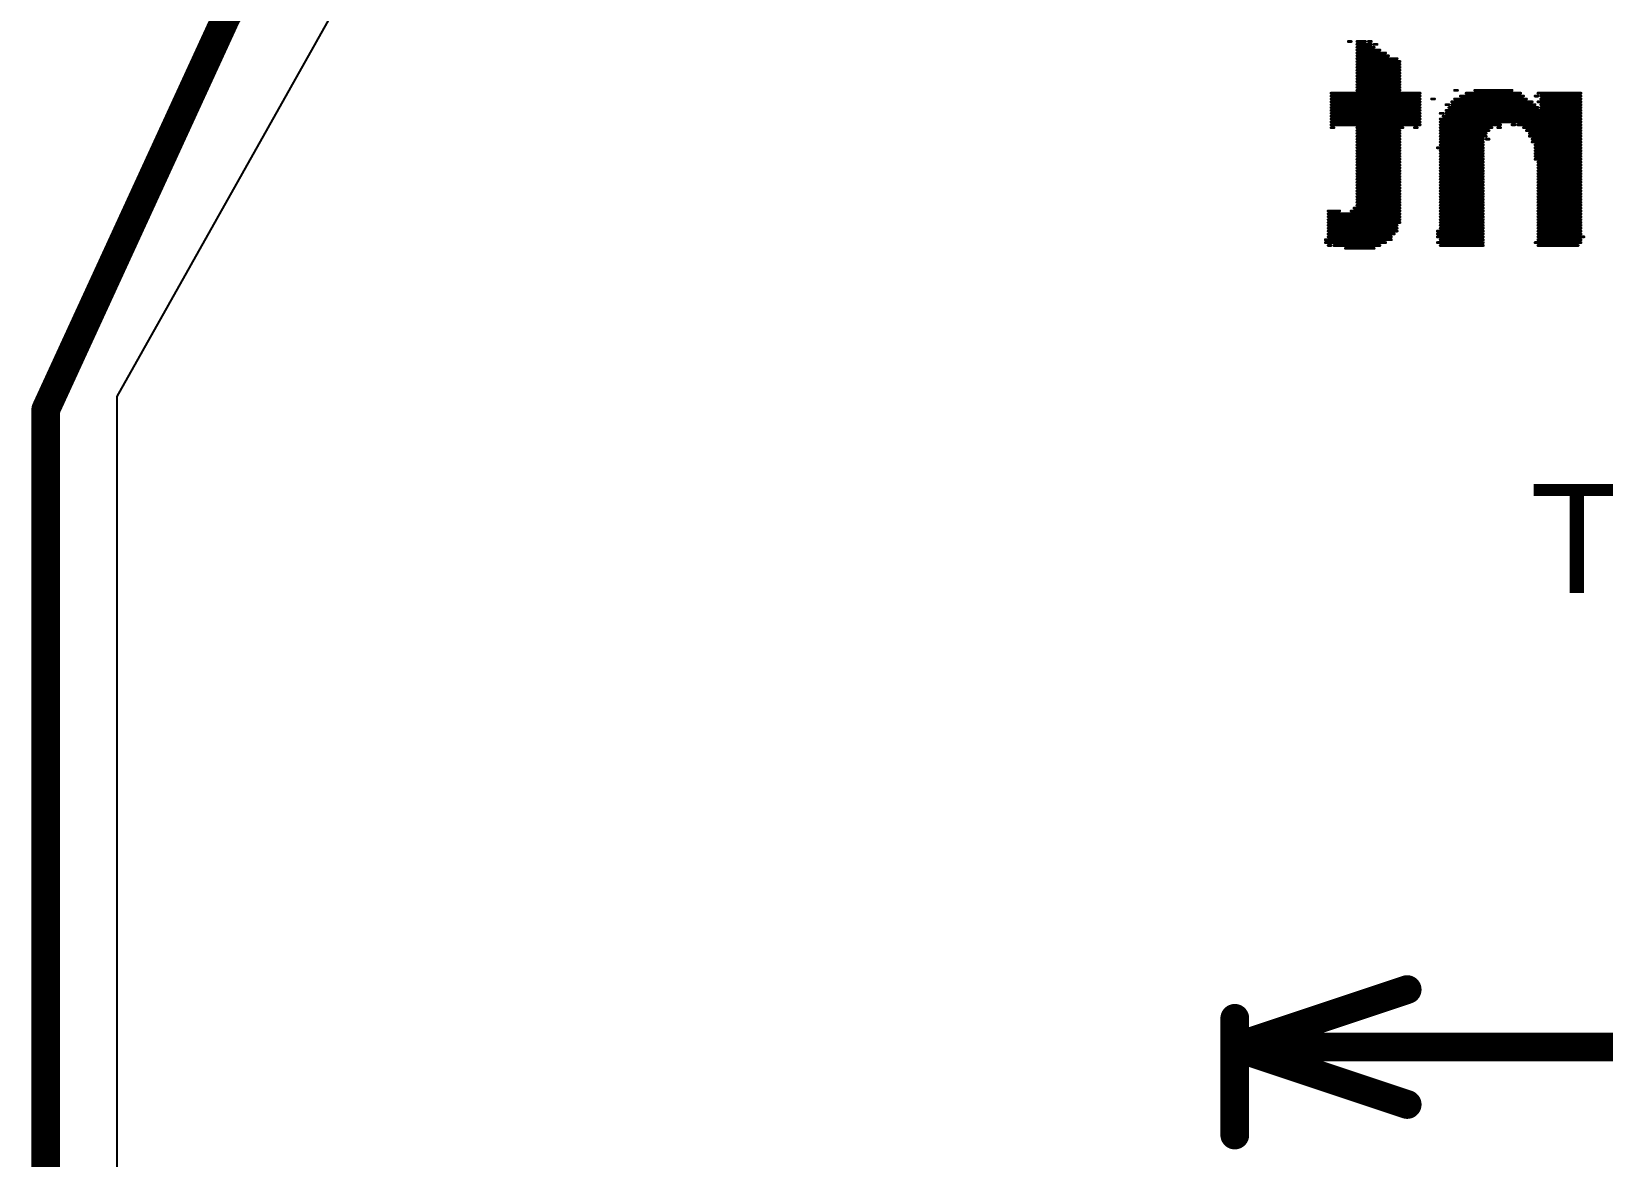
# Model space of a CAD drawing. Header units: inches. Extents: x -0.4 to 12.9, y -0.9 to 6.
# Drawn here: x -0.202 to 0.345, y 1.651 to 2.043 of the extents above; entities that cross this region are included whole.
import ezdxf

# ---------------------------------------------------------------- set-up
doc = ezdxf.new("R2010")
doc.units = ezdxf.units.IN
doc.header["$MEASUREMENT"] = 0
for name, color, linetype in [('Board Outline', 216, 'Continuous'), ('Bottom Layer', 5, 'Continuous'), ('Bottom Overlay', 54, 'Continuous'), ('Top Layer', 1, 'Continuous')]:
    doc.layers.add(name, color=color, linetype=linetype)
doc.styles.add('Arial', font='', dxfattribs={"height": 0.2})
doc.styles.get('Arial').set_extended_font_data('Arial')

msp = doc.modelspace()

# ---------------------------------------------------------------- linework, layer by layer
at = {"layer": 'Board Outline', "const_width": 0.01}
msp.add_lwpolyline([(-0.19685, 1.91117, -0.095808), (0.12796, 2.4133)], format="xyb", dxfattribs=at)
msp.add_lwpolyline([(-0.19685, 0.02141), (-0.19685, 1.91117)], dxfattribs=at)
at = {"layer": 'Board Outline', "const_width": 0.005}
msp.add_lwpolyline([(-0.19935, 1.91117, 1), (-0.19435, 1.91117, 1)], format="xyb", close=True, dxfattribs=at)
msp.add_lwpolyline([(-0.19935, 1.91117, 1), (-0.19435, 1.91117, 1)], format="xyb", close=True, dxfattribs=at)
at = {"layer": 'Bottom Layer'}
for p, q in [((-0.17203, 1.91569), (-0.04455, 2.14271)), ((-0.17203, 0.02592), (-0.17203, 1.91569))]:
    msp.add_line(p, q, dxfattribs=at)
at = {"layer": 'Bottom Overlay'}
for points, const_width in [([(0.25645, 2.03925), (0.25745, 2.03925)], 0.001), ([(0.25945, 2.03925), (0.26245, 2.03925)], 0.001), ([(0.26345, 2.03925), (0.26445, 2.03925)], 0.001), ([(0.25945, 2.03825), (0.26445, 2.03825)], 0.001), ([(0.25945, 2.03725), (0.26545, 2.03725)], 0.001), ([(0.25945, 2.03625), (0.26745, 2.03625)], 0.001), ([(0.25945, 2.03525), (0.26945, 2.03525)], 0.001), ([(0.25945, 2.03425), (0.27045, 2.03425)], 0.001), ([(0.26545, 2.03825), (0.26645, 2.03825)], 0.001), ([(0.25945, 2.03325), (0.27345, 2.03325)], 0.001), ([(0.25945, 2.03225), (0.27445, 2.03225)], 0.001), ([(0.25945, 2.03125), (0.27445, 2.03125)], 0.001), ([(0.25945, 2.03025), (0.27445, 2.03025)], 0.001), ([(0.25945, 2.02925), (0.27445, 2.02925)], 0.001), ([(0.25945, 2.02825), (0.27445, 2.02825)], 0.001), ([(0.25945, 2.02725), (0.27445, 2.02725)], 0.001), ([(0.25945, 2.02625), (0.27445, 2.02625)], 0.001), ([(0.25945, 2.02525), (0.27445, 2.02525)], 0.001), ([(0.25945, 2.02425), (0.27445, 2.02425)], 0.001), ([(0.25945, 2.02325), (0.27445, 2.02325)], 0.001), ([(0.25045, 2.02125), (0.28145, 2.02125)], 0.001), ([(0.25045, 2.02025), (0.28145, 2.02025)], 0.001), ([(0.25045, 2.01925), (0.28145, 2.01925)], 0.001), ([(0.25045, 2.01825), (0.28145, 2.01825)], 0.001), ([(0.25045, 2.01725), (0.28145, 2.01725)], 0.001), ([(0.25945, 2.02225), (0.27445, 2.02225)], 0.001), ([(0.28545, 2.01925), (0.28645, 2.01925)], 0.001), ([(0.29045, 2.01725), (0.29145, 2.01725)], 0.001), ([(0.29245, 2.01825), (0.32045, 2.01825)], 0.001), ([(0.29245, 2.01725), (0.32145, 2.01725)], 0.001), ([(0.29345, 2.02225), (0.29445, 2.02225)], 0.001), ([(0.29345, 2.01925), (0.31845, 2.01925)], 0.001), ([(0.29545, 2.02025), (0.31745, 2.02025)], 0.001), ([(0.29745, 2.02125), (0.31645, 2.02125)], 0.001), ([(0.30045, 2.02225), (0.31345, 2.02225)], 0.001), ([(0.32145, 2.02025), (0.32245, 2.02025)], 0.001), ([(0.32245, 2.02125), (0.33745, 2.02125)], 0.001), ([(0.32245, 2.01825), (0.33745, 2.01825)], 0.001), ([(0.32345, 2.02025), (0.33745, 2.02025)], 0.001), ([(0.32345, 2.01925), (0.33745, 2.01925)], 0.001), ([(0.32345, 2.01725), (0.33745, 2.01725)], 0.001), ([(0.25045, 2.01625), (0.28145, 2.01625)], 0.001), ([(0.25045, 2.01525), (0.28145, 2.01525)], 0.001), ([(0.25045, 2.01425), (0.28145, 2.01425)], 0.001), ([(0.25045, 2.01325), (0.28145, 2.01325)], 0.001), ([(0.25045, 2.01225), (0.28145, 2.01225)], 0.001), ([(0.28845, 2.01425), (0.28945, 2.01425)], 0.001), ([(0.28845, 2.01225), (0.33745, 2.01225)], 0.001), ([(0.28945, 2.01325), (0.33745, 2.01325)], 0.001), ([(0.29045, 2.01525), (0.33745, 2.01525)], 0.001), ([(0.29045, 2.01425), (0.33745, 2.01425)], 0.001), ([(0.29145, 2.01625), (0.32245, 2.01625)], 0.001), ([(0.32345, 2.01625), (0.33745, 2.01625)], 0.001), ([(0.25045, 2.01125), (0.28145, 2.01125)], 0.001), ([(0.25045, 2.01025), (0.28145, 2.01025)], 0.001), ([(0.25045, 2.00925), (0.25145, 2.00925)], 0.001), ([(0.25945, 2.00925), (0.27545, 2.00925)], 0.001), ([(0.25945, 2.00825), (0.27445, 2.00825)], 0.001), ([(0.25945, 2.00725), (0.27445, 2.00725)], 0.001), ([(0.27945, 2.00925), (0.28045, 2.00925)], 0.001), ([(0.28845, 2.01125), (0.33745, 2.01125)], 0.001), ([(0.28845, 2.01025), (0.30945, 2.01025)], 0.001), ([(0.28845, 2.00925), (0.30645, 2.00925)], 0.001), ([(0.28845, 2.00825), (0.30545, 2.00825)], 0.001), ([(0.28845, 2.00725), (0.30445, 2.00725)], 0.001), ([(0.30845, 2.00925), (0.30945, 2.00925)], 0.001), ([(0.31345, 2.01025), (0.31445, 2.01025)], 0.001), ([(0.31545, 2.01025), (0.33745, 2.01025)], 0.001), ([(0.31745, 2.00925), (0.33745, 2.00925)], 0.001), ([(0.31845, 2.00825), (0.33745, 2.00825)], 0.001), ([(0.31945, 2.00725), (0.33745, 2.00725)], 0.001), ([(0.25945, 2.00625), (0.27445, 2.00625)], 0.001), ([(0.25945, 2.00525), (0.27445, 2.00525)], 0.001), ([(0.25945, 2.00425), (0.27445, 2.00425)], 0.001), ([(0.25945, 2.00325), (0.27445, 2.00325)], 0.001), ([(0.25945, 2.00225), (0.27445, 2.00225)], 0.001), ([(0.25945, 2.00125), (0.27445, 2.00125)], 0.001), ([(0.28745, 2.00225), (0.30345, 2.00225)], 0.001), ([(0.28845, 2.00625), (0.30445, 2.00625)], 0.001), ([(0.28845, 2.00525), (0.30345, 2.00525)], 0.001), ([(0.28845, 2.00425), (0.30345, 2.00425)], 0.001), ([(0.28845, 2.00325), (0.30345, 2.00325)], 0.001), ([(0.28845, 2.00125), (0.30345, 2.00125)], 0.001), ([(0.30445, 2.00525), (0.30545, 2.00525)], 0.001), ([(0.31945, 2.00625), (0.33745, 2.00625)], 0.001), ([(0.32045, 2.00525), (0.33745, 2.00525)], 0.001), ([(0.32045, 2.00425), (0.33745, 2.00425)], 0.001), ([(0.32145, 2.00325), (0.33745, 2.00325)], 0.001), ([(0.32145, 2.00225), (0.33745, 2.00225)], 0.001), ([(0.32145, 2.00125), (0.33745, 2.00125)], 0.001), ([(0.25945, 2.00025), (0.27445, 2.00025)], 0.001), ([(0.25945, 1.99925), (0.27445, 1.99925)], 0.001), ([(0.25945, 1.99825), (0.27445, 1.99825)], 0.001), ([(0.25945, 1.99725), (0.27445, 1.99725)], 0.001), ([(0.25945, 1.99625), (0.27445, 1.99625)], 0.001), ([(0.28845, 2.00025), (0.30345, 2.00025)], 0.001), ([(0.28845, 1.99925), (0.30345, 1.99925)], 0.001), ([(0.28845, 1.99825), (0.30345, 1.99825)], 0.001), ([(0.28845, 1.99725), (0.30345, 1.99725)], 0.001), ([(0.28845, 1.99625), (0.30345, 1.99625)], 0.001), ([(0.32145, 2.00025), (0.33745, 2.00025)], 0.001), ([(0.32145, 1.99925), (0.33745, 1.99925)], 0.001), ([(0.32145, 1.99825), (0.33745, 1.99825)], 0.001), ([(0.32245, 1.99725), (0.33745, 1.99725)], 0.001), ([(0.32245, 1.99625), (0.33745, 1.99625)], 0.001), ([(0.25945, 1.99525), (0.27445, 1.99525)], 0.001), ([(0.25945, 1.99425), (0.27445, 1.99425)], 0.001), ([(0.25945, 1.99325), (0.27445, 1.99325)], 0.001), ([(0.25945, 1.99225), (0.27445, 1.99225)], 0.001), ([(0.25945, 1.99125), (0.27445, 1.99125)], 0.001), ([(0.25945, 1.99025), (0.27445, 1.99025)], 0.001), ([(0.28845, 1.99525), (0.30345, 1.99525)], 0.001), ([(0.28845, 1.99425), (0.30345, 1.99425)], 0.001), ([(0.28845, 1.99325), (0.30345, 1.99325)], 0.001), ([(0.28845, 1.99225), (0.30345, 1.99225)], 0.001), ([(0.28845, 1.99125), (0.30345, 1.99125)], 0.001), ([(0.28845, 1.99025), (0.30345, 1.99025)], 0.001), ([(0.32245, 1.99525), (0.33745, 1.99525)], 0.001), ([(0.32245, 1.99425), (0.33745, 1.99425)], 0.001), ([(0.32245, 1.99325), (0.33745, 1.99325)], 0.001), ([(0.32245, 1.99225), (0.33745, 1.99225)], 0.001), ([(0.32245, 1.99125), (0.33745, 1.99125)], 0.001), ([(0.32245, 1.99025), (0.33745, 1.99025)], 0.001), ([(0.25945, 1.98925), (0.27445, 1.98925)], 0.001), ([(0.25945, 1.98825), (0.27445, 1.98825)], 0.001), ([(0.25945, 1.98725), (0.27445, 1.98725)], 0.001), ([(0.25945, 1.98625), (0.27445, 1.98625)], 0.001), ([(0.25945, 1.98525), (0.27445, 1.98525)], 0.001), ([(0.28845, 1.98925), (0.30345, 1.98925)], 0.001), ([(0.28845, 1.98825), (0.30345, 1.98825)], 0.001), ([(0.28845, 1.98725), (0.30345, 1.98725)], 0.001), ([(0.28845, 1.98625), (0.30345, 1.98625)], 0.001), ([(0.28845, 1.98525), (0.30345, 1.98525)], 0.001), ([(0.32245, 1.98925), (0.33745, 1.98925)], 0.001), ([(0.32245, 1.98825), (0.33745, 1.98825)], 0.001), ([(0.32245, 1.98725), (0.33745, 1.98725)], 0.001), ([(0.32245, 1.98625), (0.33745, 1.98625)], 0.001), ([(0.32245, 1.98525), (0.33745, 1.98525)], 0.001), ([(0.24945, 1.98025), (0.25345, 1.98025)], 0.001), ([(0.24945, 1.97925), (0.27445, 1.97925)], 0.001), ([(0.25745, 1.98025), (0.27445, 1.98025)], 0.001), ([(0.25845, 1.98125), (0.27445, 1.98125)], 0.001), ([(0.25945, 1.98425), (0.27445, 1.98425)], 0.001), ([(0.25945, 1.98325), (0.27445, 1.98325)], 0.001), ([(0.25945, 1.98225), (0.27445, 1.98225)], 0.001), ([(0.28845, 1.98425), (0.30345, 1.98425)], 0.001), ([(0.28845, 1.98325), (0.30345, 1.98325)], 0.001), ([(0.28845, 1.98225), (0.30345, 1.98225)], 0.001), ([(0.28845, 1.98125), (0.30345, 1.98125)], 0.001), ([(0.28845, 1.98025), (0.30345, 1.98025)], 0.001), ([(0.28845, 1.97925), (0.30345, 1.97925)], 0.001), ([(0.32245, 1.98425), (0.33745, 1.98425)], 0.001), ([(0.32245, 1.98325), (0.33745, 1.98325)], 0.001), ([(0.32245, 1.98225), (0.33745, 1.98225)], 0.001), ([(0.32245, 1.98125), (0.33745, 1.98125)], 0.001), ([(0.32245, 1.98025), (0.33745, 1.98025)], 0.001), ([(0.32245, 1.97925), (0.33745, 1.97925)], 0.001), ([(0.24945, 1.97825), (0.27445, 1.97825)], 0.001), ([(0.24945, 1.97725), (0.27445, 1.97725)], 0.001), ([(0.24945, 1.97625), (0.27445, 1.97625)], 0.001), ([(0.24945, 1.97525), (0.27345, 1.97525)], 0.001), ([(0.24945, 1.97425), (0.27345, 1.97425)], 0.001), ([(0.28845, 1.97825), (0.30345, 1.97825)], 0.001), ([(0.28845, 1.97725), (0.30345, 1.97725)], 0.001), ([(0.28845, 1.97625), (0.30345, 1.97625)], 0.001), ([(0.28845, 1.97525), (0.30345, 1.97525)], 0.001), ([(0.28845, 1.97425), (0.30345, 1.97425)], 0.001), ([(0.32245, 1.97825), (0.33745, 1.97825)], 0.001), ([(0.32245, 1.97725), (0.33745, 1.97725)], 0.001), ([(0.32245, 1.97625), (0.33745, 1.97625)], 0.001), ([(0.32245, 1.97525), (0.33745, 1.97525)], 0.001), ([(0.32245, 1.97425), (0.33745, 1.97425)], 0.001), ([(0.24845, 1.97025), (0.27145, 1.97025)], 0.001), ([(0.24845, 1.96925), (0.26945, 1.96925)], 0.001), ([(0.24945, 1.97325), (0.27345, 1.97325)], 0.001), ([(0.24945, 1.97225), (0.27245, 1.97225)], 0.001), ([(0.24945, 1.97125), (0.27145, 1.97125)], 0.001), ([(0.24945, 1.96825), (0.25045, 1.96825)], 0.001), ([(0.25145, 1.96825), (0.26745, 1.96825)], 0.001), ([(0.28745, 1.97325), (0.30345, 1.97325)], 0.001), ([(0.28745, 1.97225), (0.30345, 1.97225)], 0.001), ([(0.28745, 1.97125), (0.30345, 1.97125)], 0.001), ([(0.28745, 1.96925), (0.30345, 1.96925)], 0.001), ([(0.28845, 1.97025), (0.30345, 1.97025)], 0.001), ([(0.28845, 1.96825), (0.30345, 1.96825)], 0.001), ([(0.32145, 1.96925), (0.33745, 1.96925)], 0.001), ([(0.32245, 1.97325), (0.33745, 1.97325)], 0.001), ([(0.32245, 1.97225), (0.33745, 1.97225)], 0.001), ([(0.32245, 1.97125), (0.33845, 1.97125)], 0.001), ([(0.32245, 1.97025), (0.33745, 1.97025)], 0.001), ([(0.32245, 1.96825), (0.33645, 1.96825)], 0.001), ([(0.25545, 1.96725), (0.26545, 1.96725)], 0.001), ([(0.21695, 1.68925), (0.27695, 1.70925)], 0.01), ([(0.21695, 1.65862), (0.21695, 1.69925)], 0.01), ([(0.21695, 1.68925), (0.27695, 1.66925)], 0.01), ([(0.21695, 1.68925), (0.53713, 1.68925)], 0.01)]:
    msp.add_lwpolyline(points, dxfattribs=dict(at, const_width=const_width))
for points, const_width in [([(0.2562, 2.03925, 1), (0.2567, 2.03925, 1)], 0.0005), ([(0.2572, 2.03925, 1), (0.2577, 2.03925, 1)], 0.0005), ([(0.2592, 2.03925, 1), (0.2597, 2.03925, 1)], 0.0005), ([(0.2622, 2.03925, 1), (0.2627, 2.03925, 1)], 0.0005), ([(0.2632, 2.03925, 1), (0.2637, 2.03925, 1)], 0.0005), ([(0.2642, 2.03925, 1), (0.2647, 2.03925, 1)], 0.0005), ([(0.2592, 2.03825, 1), (0.2597, 2.03825, 1)], 0.0005), ([(0.2592, 2.03725, 1), (0.2597, 2.03725, 1)], 0.0005), ([(0.2592, 2.03625, 1), (0.2597, 2.03625, 1)], 0.0005), ([(0.2592, 2.03525, 1), (0.2597, 2.03525, 1)], 0.0005), ([(0.2592, 2.03425, 1), (0.2597, 2.03425, 1)], 0.0005), ([(0.2642, 2.03825, 1), (0.2647, 2.03825, 1)], 0.0005), ([(0.2652, 2.03825, 1), (0.2657, 2.03825, 1)], 0.0005), ([(0.2652, 2.03725, 1), (0.2657, 2.03725, 1)], 0.0005), ([(0.2662, 2.03825, 1), (0.2667, 2.03825, 1)], 0.0005), ([(0.2672, 2.03625, 1), (0.2677, 2.03625, 1)], 0.0005), ([(0.2692, 2.03525, 1), (0.2697, 2.03525, 1)], 0.0005), ([(0.2702, 2.03425, 1), (0.2707, 2.03425, 1)], 0.0005), ([(0.2592, 2.03325, 1), (0.2597, 2.03325, 1)], 0.0005), ([(0.2592, 2.03225, 1), (0.2597, 2.03225, 1)], 0.0005), ([(0.2592, 2.03125, 1), (0.2597, 2.03125, 1)], 0.0005), ([(0.2592, 2.03025, 1), (0.2597, 2.03025, 1)], 0.0005), ([(0.2592, 2.02925, 1), (0.2597, 2.02925, 1)], 0.0005), ([(0.2592, 2.02825, 1), (0.2597, 2.02825, 1)], 0.0005), ([(0.2732, 2.03325, 1), (0.2737, 2.03325, 1)], 0.0005), ([(0.2742, 2.03225, 1), (0.2747, 2.03225, 1)], 0.0005), ([(0.2742, 2.03125, 1), (0.2747, 2.03125, 1)], 0.0005), ([(0.2742, 2.03025, 1), (0.2747, 2.03025, 1)], 0.0005), ([(0.2742, 2.02925, 1), (0.2747, 2.02925, 1)], 0.0005), ([(0.2742, 2.02825, 1), (0.2747, 2.02825, 1)], 0.0005), ([(0.2592, 2.02725, 1), (0.2597, 2.02725, 1)], 0.0005), ([(0.2592, 2.02625, 1), (0.2597, 2.02625, 1)], 0.0005), ([(0.2592, 2.02525, 1), (0.2597, 2.02525, 1)], 0.0005), ([(0.2592, 2.02425, 1), (0.2597, 2.02425, 1)], 0.0005), ([(0.2592, 2.02325, 1), (0.2597, 2.02325, 1)], 0.0005), ([(0.2742, 2.02725, 1), (0.2747, 2.02725, 1)], 0.0005), ([(0.2742, 2.02625, 1), (0.2747, 2.02625, 1)], 0.0005), ([(0.2742, 2.02525, 1), (0.2747, 2.02525, 1)], 0.0005), ([(0.2742, 2.02425, 1), (0.2747, 2.02425, 1)], 0.0005), ([(0.2742, 2.02325, 1), (0.2747, 2.02325, 1)], 0.0005), ([(0.2502, 2.02125, 1), (0.2507, 2.02125, 1)], 0.0005), ([(0.2502, 2.02025, 1), (0.2507, 2.02025, 1)], 0.0005), ([(0.2502, 2.01925, 1), (0.2507, 2.01925, 1)], 0.0005), ([(0.2502, 2.01825, 1), (0.2507, 2.01825, 1)], 0.0005), ([(0.2502, 2.01725, 1), (0.2507, 2.01725, 1)], 0.0005), ([(0.2592, 2.02225, 1), (0.2597, 2.02225, 1)], 0.0005), ([(0.2742, 2.02225, 1), (0.2747, 2.02225, 1)], 0.0005), ([(0.2812, 2.02125, 1), (0.2817, 2.02125, 1)], 0.0005), ([(0.2812, 2.02025, 1), (0.2817, 2.02025, 1)], 0.0005), ([(0.2812, 2.01925, 1), (0.2817, 2.01925, 1)], 0.0005), ([(0.2812, 2.01825, 1), (0.2817, 2.01825, 1)], 0.0005), ([(0.2812, 2.01725, 1), (0.2817, 2.01725, 1)], 0.0005), ([(0.2852, 2.01925, 1), (0.2857, 2.01925, 1)], 0.0005), ([(0.2862, 2.01925, 1), (0.2867, 2.01925, 1)], 0.0005), ([(0.2902, 2.01725, 1), (0.2907, 2.01725, 1)], 0.0005), ([(0.2912, 2.01725, 1), (0.2917, 2.01725, 1)], 0.0005), ([(0.2922, 2.01825, 1), (0.2927, 2.01825, 1)], 0.0005), ([(0.2922, 2.01725, 1), (0.2927, 2.01725, 1)], 0.0005), ([(0.2932, 2.02225, 1), (0.2937, 2.02225, 1)], 0.0005), ([(0.2932, 2.01925, 1), (0.2937, 2.01925, 1)], 0.0005), ([(0.2942, 2.02225, 1), (0.2947, 2.02225, 1)], 0.0005), ([(0.2952, 2.02025, 1), (0.2957, 2.02025, 1)], 0.0005), ([(0.2972, 2.02125, 1), (0.2977, 2.02125, 1)], 0.0005), ([(0.3002, 2.02225, 1), (0.3007, 2.02225, 1)], 0.0005), ([(0.3132, 2.02225, 1), (0.3137, 2.02225, 1)], 0.0005), ([(0.3162, 2.02125, 1), (0.3167, 2.02125, 1)], 0.0005), ([(0.3172, 2.02025, 1), (0.3177, 2.02025, 1)], 0.0005), ([(0.3182, 2.01925, 1), (0.3187, 2.01925, 1)], 0.0005), ([(0.3202, 2.01825, 1), (0.3207, 2.01825, 1)], 0.0005), ([(0.3212, 2.02025, 1), (0.3217, 2.02025, 1)], 0.0005), ([(0.3212, 2.01725, 1), (0.3217, 2.01725, 1)], 0.0005), ([(0.3222, 2.02125, 1), (0.3227, 2.02125, 1)], 0.0005), ([(0.3222, 2.02025, 1), (0.3227, 2.02025, 1)], 0.0005), ([(0.3222, 2.01825, 1), (0.3227, 2.01825, 1)], 0.0005), ([(0.3232, 2.02025, 1), (0.3237, 2.02025, 1)], 0.0005), ([(0.3232, 2.01925, 1), (0.3237, 2.01925, 1)], 0.0005), ([(0.3232, 2.01725, 1), (0.3237, 2.01725, 1)], 0.0005), ([(0.3372, 2.02125, 1), (0.3377, 2.02125, 1)], 0.0005), ([(0.3372, 2.02025, 1), (0.3377, 2.02025, 1)], 0.0005), ([(0.3372, 2.01925, 1), (0.3377, 2.01925, 1)], 0.0005), ([(0.3372, 2.01825, 1), (0.3377, 2.01825, 1)], 0.0005), ([(0.3372, 2.01725, 1), (0.3377, 2.01725, 1)], 0.0005), ([(0.2502, 2.01625, 1), (0.2507, 2.01625, 1)], 0.0005), ([(0.2502, 2.01525, 1), (0.2507, 2.01525, 1)], 0.0005), ([(0.2502, 2.01425, 1), (0.2507, 2.01425, 1)], 0.0005), ([(0.2502, 2.01325, 1), (0.2507, 2.01325, 1)], 0.0005), ([(0.2502, 2.01225, 1), (0.2507, 2.01225, 1)], 0.0005), ([(0.2812, 2.01625, 1), (0.2817, 2.01625, 1)], 0.0005), ([(0.2812, 2.01525, 1), (0.2817, 2.01525, 1)], 0.0005), ([(0.2812, 2.01425, 1), (0.2817, 2.01425, 1)], 0.0005), ([(0.2812, 2.01325, 1), (0.2817, 2.01325, 1)], 0.0005), ([(0.2812, 2.01225, 1), (0.2817, 2.01225, 1)], 0.0005), ([(0.2882, 2.01425, 1), (0.2887, 2.01425, 1)], 0.0005), ([(0.2882, 2.01225, 1), (0.2887, 2.01225, 1)], 0.0005), ([(0.2892, 2.01425, 1), (0.2897, 2.01425, 1)], 0.0005), ([(0.2892, 2.01325, 1), (0.2897, 2.01325, 1)], 0.0005), ([(0.2902, 2.01525, 1), (0.2907, 2.01525, 1)], 0.0005), ([(0.2902, 2.01425, 1), (0.2907, 2.01425, 1)], 0.0005), ([(0.2912, 2.01625, 1), (0.2917, 2.01625, 1)], 0.0005), ([(0.3222, 2.01625, 1), (0.3227, 2.01625, 1)], 0.0005), ([(0.3232, 2.01625, 1), (0.3237, 2.01625, 1)], 0.0005), ([(0.3372, 2.01625, 1), (0.3377, 2.01625, 1)], 0.0005), ([(0.3372, 2.01525, 1), (0.3377, 2.01525, 1)], 0.0005), ([(0.3372, 2.01425, 1), (0.3377, 2.01425, 1)], 0.0005), ([(0.3372, 2.01325, 1), (0.3377, 2.01325, 1)], 0.0005), ([(0.3372, 2.01225, 1), (0.3377, 2.01225, 1)], 0.0005), ([(0.2502, 2.01125, 1), (0.2507, 2.01125, 1)], 0.0005), ([(0.2502, 2.01025, 1), (0.2507, 2.01025, 1)], 0.0005), ([(0.2502, 2.00925, 1), (0.2507, 2.00925, 1)], 0.0005), ([(0.2512, 2.00925, 1), (0.2517, 2.00925, 1)], 0.0005), ([(0.2592, 2.00925, 1), (0.2597, 2.00925, 1)], 0.0005), ([(0.2592, 2.00825, 1), (0.2597, 2.00825, 1)], 0.0005), ([(0.2592, 2.00725, 1), (0.2597, 2.00725, 1)], 0.0005), ([(0.2742, 2.00825, 1), (0.2747, 2.00825, 1)], 0.0005), ([(0.2742, 2.00725, 1), (0.2747, 2.00725, 1)], 0.0005), ([(0.2752, 2.00925, 1), (0.2757, 2.00925, 1)], 0.0005), ([(0.2792, 2.00925, 1), (0.2797, 2.00925, 1)], 0.0005), ([(0.2802, 2.00925, 1), (0.2807, 2.00925, 1)], 0.0005), ([(0.2812, 2.01125, 1), (0.2817, 2.01125, 1)], 0.0005), ([(0.2812, 2.01025, 1), (0.2817, 2.01025, 1)], 0.0005), ([(0.2882, 2.01125, 1), (0.2887, 2.01125, 1)], 0.0005), ([(0.2882, 2.01025, 1), (0.2887, 2.01025, 1)], 0.0005), ([(0.2882, 2.00925, 1), (0.2887, 2.00925, 1)], 0.0005), ([(0.2882, 2.00825, 1), (0.2887, 2.00825, 1)], 0.0005), ([(0.2882, 2.00725, 1), (0.2887, 2.00725, 1)], 0.0005), ([(0.3042, 2.00725, 1), (0.3047, 2.00725, 1)], 0.0005), ([(0.3052, 2.00825, 1), (0.3057, 2.00825, 1)], 0.0005), ([(0.3062, 2.00925, 1), (0.3067, 2.00925, 1)], 0.0005), ([(0.3082, 2.00925, 1), (0.3087, 2.00925, 1)], 0.0005), ([(0.3092, 2.01025, 1), (0.3097, 2.01025, 1)], 0.0005), ([(0.3092, 2.00925, 1), (0.3097, 2.00925, 1)], 0.0005), ([(0.3132, 2.01025, 1), (0.3137, 2.01025, 1)], 0.0005), ([(0.3142, 2.01025, 1), (0.3147, 2.01025, 1)], 0.0005), ([(0.3152, 2.01025, 1), (0.3157, 2.01025, 1)], 0.0005), ([(0.3172, 2.00925, 1), (0.3177, 2.00925, 1)], 0.0005), ([(0.3182, 2.00825, 1), (0.3187, 2.00825, 1)], 0.0005), ([(0.3192, 2.00725, 1), (0.3197, 2.00725, 1)], 0.0005), ([(0.3372, 2.01125, 1), (0.3377, 2.01125, 1)], 0.0005), ([(0.3372, 2.01025, 1), (0.3377, 2.01025, 1)], 0.0005), ([(0.3372, 2.00925, 1), (0.3377, 2.00925, 1)], 0.0005), ([(0.3372, 2.00825, 1), (0.3377, 2.00825, 1)], 0.0005), ([(0.3372, 2.00725, 1), (0.3377, 2.00725, 1)], 0.0005), ([(0.2592, 2.00625, 1), (0.2597, 2.00625, 1)], 0.0005), ([(0.2592, 2.00525, 1), (0.2597, 2.00525, 1)], 0.0005), ([(0.2592, 2.00425, 1), (0.2597, 2.00425, 1)], 0.0005), ([(0.2592, 2.00325, 1), (0.2597, 2.00325, 1)], 0.0005), ([(0.2592, 2.00225, 1), (0.2597, 2.00225, 1)], 0.0005), ([(0.2592, 2.00125, 1), (0.2597, 2.00125, 1)], 0.0005), ([(0.2742, 2.00625, 1), (0.2747, 2.00625, 1)], 0.0005), ([(0.2742, 2.00525, 1), (0.2747, 2.00525, 1)], 0.0005), ([(0.2742, 2.00425, 1), (0.2747, 2.00425, 1)], 0.0005), ([(0.2742, 2.00325, 1), (0.2747, 2.00325, 1)], 0.0005), ([(0.2742, 2.00225, 1), (0.2747, 2.00225, 1)], 0.0005), ([(0.2742, 2.00125, 1), (0.2747, 2.00125, 1)], 0.0005), ([(0.2872, 2.00225, 1), (0.2877, 2.00225, 1)], 0.0005), ([(0.2882, 2.00625, 1), (0.2887, 2.00625, 1)], 0.0005), ([(0.2882, 2.00525, 1), (0.2887, 2.00525, 1)], 0.0005), ([(0.2882, 2.00425, 1), (0.2887, 2.00425, 1)], 0.0005), ([(0.2882, 2.00325, 1), (0.2887, 2.00325, 1)], 0.0005), ([(0.2882, 2.00125, 1), (0.2887, 2.00125, 1)], 0.0005), ([(0.3032, 2.00525, 1), (0.3037, 2.00525, 1)], 0.0005), ([(0.3032, 2.00425, 1), (0.3037, 2.00425, 1)], 0.0005), ([(0.3032, 2.00325, 1), (0.3037, 2.00325, 1)], 0.0005), ([(0.3032, 2.00225, 1), (0.3037, 2.00225, 1)], 0.0005), ([(0.3032, 2.00125, 1), (0.3037, 2.00125, 1)], 0.0005), ([(0.3042, 2.00625, 1), (0.3047, 2.00625, 1)], 0.0005), ([(0.3042, 2.00525, 1), (0.3047, 2.00525, 1)], 0.0005), ([(0.3052, 2.00525, 1), (0.3057, 2.00525, 1)], 0.0005), ([(0.3192, 2.00625, 1), (0.3197, 2.00625, 1)], 0.0005), ([(0.3202, 2.00525, 1), (0.3207, 2.00525, 1)], 0.0005), ([(0.3202, 2.00425, 1), (0.3207, 2.00425, 1)], 0.0005), ([(0.3212, 2.00325, 1), (0.3217, 2.00325, 1)], 0.0005), ([(0.3212, 2.00225, 1), (0.3217, 2.00225, 1)], 0.0005), ([(0.3212, 2.00125, 1), (0.3217, 2.00125, 1)], 0.0005), ([(0.3372, 2.00625, 1), (0.3377, 2.00625, 1)], 0.0005), ([(0.3372, 2.00525, 1), (0.3377, 2.00525, 1)], 0.0005), ([(0.3372, 2.00425, 1), (0.3377, 2.00425, 1)], 0.0005), ([(0.3372, 2.00325, 1), (0.3377, 2.00325, 1)], 0.0005), ([(0.3372, 2.00225, 1), (0.3377, 2.00225, 1)], 0.0005), ([(0.3372, 2.00125, 1), (0.3377, 2.00125, 1)], 0.0005), ([(0.2592, 2.00025, 1), (0.2597, 2.00025, 1)], 0.0005), ([(0.2592, 1.99925, 1), (0.2597, 1.99925, 1)], 0.0005), ([(0.2592, 1.99825, 1), (0.2597, 1.99825, 1)], 0.0005), ([(0.2592, 1.99725, 1), (0.2597, 1.99725, 1)], 0.0005), ([(0.2592, 1.99625, 1), (0.2597, 1.99625, 1)], 0.0005), ([(0.2742, 2.00025, 1), (0.2747, 2.00025, 1)], 0.0005), ([(0.2742, 1.99925, 1), (0.2747, 1.99925, 1)], 0.0005), ([(0.2742, 1.99825, 1), (0.2747, 1.99825, 1)], 0.0005), ([(0.2742, 1.99725, 1), (0.2747, 1.99725, 1)], 0.0005), ([(0.2742, 1.99625, 1), (0.2747, 1.99625, 1)], 0.0005), ([(0.2882, 2.00025, 1), (0.2887, 2.00025, 1)], 0.0005), ([(0.2882, 1.99925, 1), (0.2887, 1.99925, 1)], 0.0005), ([(0.2882, 1.99825, 1), (0.2887, 1.99825, 1)], 0.0005), ([(0.2882, 1.99725, 1), (0.2887, 1.99725, 1)], 0.0005), ([(0.2882, 1.99625, 1), (0.2887, 1.99625, 1)], 0.0005), ([(0.3032, 2.00025, 1), (0.3037, 2.00025, 1)], 0.0005), ([(0.3032, 1.99925, 1), (0.3037, 1.99925, 1)], 0.0005), ([(0.3032, 1.99825, 1), (0.3037, 1.99825, 1)], 0.0005), ([(0.3032, 1.99725, 1), (0.3037, 1.99725, 1)], 0.0005), ([(0.3032, 1.99625, 1), (0.3037, 1.99625, 1)], 0.0005), ([(0.3212, 2.00025, 1), (0.3217, 2.00025, 1)], 0.0005), ([(0.3212, 1.99925, 1), (0.3217, 1.99925, 1)], 0.0005), ([(0.3212, 1.99825, 1), (0.3217, 1.99825, 1)], 0.0005), ([(0.3222, 1.99725, 1), (0.3227, 1.99725, 1)], 0.0005), ([(0.3222, 1.99625, 1), (0.3227, 1.99625, 1)], 0.0005), ([(0.3372, 2.00025, 1), (0.3377, 2.00025, 1)], 0.0005), ([(0.3372, 1.99925, 1), (0.3377, 1.99925, 1)], 0.0005), ([(0.3372, 1.99825, 1), (0.3377, 1.99825, 1)], 0.0005), ([(0.3372, 1.99725, 1), (0.3377, 1.99725, 1)], 0.0005), ([(0.3372, 1.99625, 1), (0.3377, 1.99625, 1)], 0.0005), ([(0.2592, 1.99525, 1), (0.2597, 1.99525, 1)], 0.0005), ([(0.2592, 1.99425, 1), (0.2597, 1.99425, 1)], 0.0005), ([(0.2592, 1.99325, 1), (0.2597, 1.99325, 1)], 0.0005), ([(0.2592, 1.99225, 1), (0.2597, 1.99225, 1)], 0.0005), ([(0.2592, 1.99125, 1), (0.2597, 1.99125, 1)], 0.0005), ([(0.2592, 1.99025, 1), (0.2597, 1.99025, 1)], 0.0005), ([(0.2742, 1.99525, 1), (0.2747, 1.99525, 1)], 0.0005), ([(0.2742, 1.99425, 1), (0.2747, 1.99425, 1)], 0.0005), ([(0.2742, 1.99325, 1), (0.2747, 1.99325, 1)], 0.0005), ([(0.2742, 1.99225, 1), (0.2747, 1.99225, 1)], 0.0005), ([(0.2742, 1.99125, 1), (0.2747, 1.99125, 1)], 0.0005), ([(0.2742, 1.99025, 1), (0.2747, 1.99025, 1)], 0.0005), ([(0.2882, 1.99525, 1), (0.2887, 1.99525, 1)], 0.0005), ([(0.2882, 1.99425, 1), (0.2887, 1.99425, 1)], 0.0005), ([(0.2882, 1.99325, 1), (0.2887, 1.99325, 1)], 0.0005), ([(0.2882, 1.99225, 1), (0.2887, 1.99225, 1)], 0.0005), ([(0.2882, 1.99125, 1), (0.2887, 1.99125, 1)], 0.0005), ([(0.2882, 1.99025, 1), (0.2887, 1.99025, 1)], 0.0005), ([(0.3032, 1.99525, 1), (0.3037, 1.99525, 1)], 0.0005), ([(0.3032, 1.99425, 1), (0.3037, 1.99425, 1)], 0.0005), ([(0.3032, 1.99325, 1), (0.3037, 1.99325, 1)], 0.0005), ([(0.3032, 1.99225, 1), (0.3037, 1.99225, 1)], 0.0005), ([(0.3032, 1.99125, 1), (0.3037, 1.99125, 1)], 0.0005), ([(0.3032, 1.99025, 1), (0.3037, 1.99025, 1)], 0.0005), ([(0.3222, 1.99525, 1), (0.3227, 1.99525, 1)], 0.0005), ([(0.3222, 1.99425, 1), (0.3227, 1.99425, 1)], 0.0005), ([(0.3222, 1.99325, 1), (0.3227, 1.99325, 1)], 0.0005), ([(0.3222, 1.99225, 1), (0.3227, 1.99225, 1)], 0.0005), ([(0.3222, 1.99125, 1), (0.3227, 1.99125, 1)], 0.0005), ([(0.3222, 1.99025, 1), (0.3227, 1.99025, 1)], 0.0005), ([(0.3372, 1.99525, 1), (0.3377, 1.99525, 1)], 0.0005), ([(0.3372, 1.99425, 1), (0.3377, 1.99425, 1)], 0.0005), ([(0.3372, 1.99325, 1), (0.3377, 1.99325, 1)], 0.0005), ([(0.3372, 1.99225, 1), (0.3377, 1.99225, 1)], 0.0005), ([(0.3372, 1.99125, 1), (0.3377, 1.99125, 1)], 0.0005), ([(0.3372, 1.99025, 1), (0.3377, 1.99025, 1)], 0.0005), ([(0.2592, 1.98925, 1), (0.2597, 1.98925, 1)], 0.0005), ([(0.2592, 1.98825, 1), (0.2597, 1.98825, 1)], 0.0005), ([(0.2592, 1.98725, 1), (0.2597, 1.98725, 1)], 0.0005), ([(0.2592, 1.98625, 1), (0.2597, 1.98625, 1)], 0.0005), ([(0.2592, 1.98525, 1), (0.2597, 1.98525, 1)], 0.0005), ([(0.2742, 1.98925, 1), (0.2747, 1.98925, 1)], 0.0005), ([(0.2742, 1.98825, 1), (0.2747, 1.98825, 1)], 0.0005), ([(0.2742, 1.98725, 1), (0.2747, 1.98725, 1)], 0.0005), ([(0.2742, 1.98625, 1), (0.2747, 1.98625, 1)], 0.0005), ([(0.2742, 1.98525, 1), (0.2747, 1.98525, 1)], 0.0005), ([(0.2882, 1.98925, 1), (0.2887, 1.98925, 1)], 0.0005), ([(0.2882, 1.98825, 1), (0.2887, 1.98825, 1)], 0.0005), ([(0.2882, 1.98725, 1), (0.2887, 1.98725, 1)], 0.0005), ([(0.2882, 1.98625, 1), (0.2887, 1.98625, 1)], 0.0005), ([(0.2882, 1.98525, 1), (0.2887, 1.98525, 1)], 0.0005), ([(0.3032, 1.98925, 1), (0.3037, 1.98925, 1)], 0.0005), ([(0.3032, 1.98825, 1), (0.3037, 1.98825, 1)], 0.0005), ([(0.3032, 1.98725, 1), (0.3037, 1.98725, 1)], 0.0005), ([(0.3032, 1.98625, 1), (0.3037, 1.98625, 1)], 0.0005), ([(0.3032, 1.98525, 1), (0.3037, 1.98525, 1)], 0.0005), ([(0.3222, 1.98925, 1), (0.3227, 1.98925, 1)], 0.0005), ([(0.3222, 1.98825, 1), (0.3227, 1.98825, 1)], 0.0005), ([(0.3222, 1.98725, 1), (0.3227, 1.98725, 1)], 0.0005), ([(0.3222, 1.98625, 1), (0.3227, 1.98625, 1)], 0.0005), ([(0.3222, 1.98525, 1), (0.3227, 1.98525, 1)], 0.0005), ([(0.3372, 1.98925, 1), (0.3377, 1.98925, 1)], 0.0005), ([(0.3372, 1.98825, 1), (0.3377, 1.98825, 1)], 0.0005), ([(0.3372, 1.98725, 1), (0.3377, 1.98725, 1)], 0.0005), ([(0.3372, 1.98625, 1), (0.3377, 1.98625, 1)], 0.0005), ([(0.3372, 1.98525, 1), (0.3377, 1.98525, 1)], 0.0005), ([(0.2492, 1.98025, 1), (0.2497, 1.98025, 1)], 0.0005), ([(0.2492, 1.97925, 1), (0.2497, 1.97925, 1)], 0.0005), ([(0.2532, 1.98025, 1), (0.2537, 1.98025, 1)], 0.0005), ([(0.2572, 1.98025, 1), (0.2577, 1.98025, 1)], 0.0005), ([(0.2582, 1.98125, 1), (0.2587, 1.98125, 1)], 0.0005), ([(0.2592, 1.98425, 1), (0.2597, 1.98425, 1)], 0.0005), ([(0.2592, 1.98325, 1), (0.2597, 1.98325, 1)], 0.0005), ([(0.2592, 1.98225, 1), (0.2597, 1.98225, 1)], 0.0005), ([(0.2742, 1.98425, 1), (0.2747, 1.98425, 1)], 0.0005), ([(0.2742, 1.98325, 1), (0.2747, 1.98325, 1)], 0.0005), ([(0.2742, 1.98225, 1), (0.2747, 1.98225, 1)], 0.0005), ([(0.2742, 1.98125, 1), (0.2747, 1.98125, 1)], 0.0005), ([(0.2742, 1.98025, 1), (0.2747, 1.98025, 1)], 0.0005), ([(0.2742, 1.97925, 1), (0.2747, 1.97925, 1)], 0.0005), ([(0.2882, 1.98425, 1), (0.2887, 1.98425, 1)], 0.0005), ([(0.2882, 1.98325, 1), (0.2887, 1.98325, 1)], 0.0005), ([(0.2882, 1.98225, 1), (0.2887, 1.98225, 1)], 0.0005), ([(0.2882, 1.98125, 1), (0.2887, 1.98125, 1)], 0.0005), ([(0.2882, 1.98025, 1), (0.2887, 1.98025, 1)], 0.0005), ([(0.2882, 1.97925, 1), (0.2887, 1.97925, 1)], 0.0005), ([(0.3032, 1.98425, 1), (0.3037, 1.98425, 1)], 0.0005), ([(0.3032, 1.98325, 1), (0.3037, 1.98325, 1)], 0.0005), ([(0.3032, 1.98225, 1), (0.3037, 1.98225, 1)], 0.0005), ([(0.3032, 1.98125, 1), (0.3037, 1.98125, 1)], 0.0005), ([(0.3032, 1.98025, 1), (0.3037, 1.98025, 1)], 0.0005), ([(0.3032, 1.97925, 1), (0.3037, 1.97925, 1)], 0.0005), ([(0.3222, 1.98425, 1), (0.3227, 1.98425, 1)], 0.0005), ([(0.3222, 1.98325, 1), (0.3227, 1.98325, 1)], 0.0005), ([(0.3222, 1.98225, 1), (0.3227, 1.98225, 1)], 0.0005), ([(0.3222, 1.98125, 1), (0.3227, 1.98125, 1)], 0.0005), ([(0.3222, 1.98025, 1), (0.3227, 1.98025, 1)], 0.0005), ([(0.3222, 1.97925, 1), (0.3227, 1.97925, 1)], 0.0005), ([(0.3372, 1.98425, 1), (0.3377, 1.98425, 1)], 0.0005), ([(0.3372, 1.98325, 1), (0.3377, 1.98325, 1)], 0.0005), ([(0.3372, 1.98225, 1), (0.3377, 1.98225, 1)], 0.0005), ([(0.3372, 1.98125, 1), (0.3377, 1.98125, 1)], 0.0005), ([(0.3372, 1.98025, 1), (0.3377, 1.98025, 1)], 0.0005), ([(0.3372, 1.97925, 1), (0.3377, 1.97925, 1)], 0.0005), ([(0.2492, 1.97825, 1), (0.2497, 1.97825, 1)], 0.0005), ([(0.2492, 1.97725, 1), (0.2497, 1.97725, 1)], 0.0005), ([(0.2492, 1.97625, 1), (0.2497, 1.97625, 1)], 0.0005), ([(0.2492, 1.97525, 1), (0.2497, 1.97525, 1)], 0.0005), ([(0.2492, 1.97425, 1), (0.2497, 1.97425, 1)], 0.0005), ([(0.2732, 1.97525, 1), (0.2737, 1.97525, 1)], 0.0005), ([(0.2732, 1.97425, 1), (0.2737, 1.97425, 1)], 0.0005), ([(0.2742, 1.97825, 1), (0.2747, 1.97825, 1)], 0.0005), ([(0.2742, 1.97725, 1), (0.2747, 1.97725, 1)], 0.0005), ([(0.2742, 1.97625, 1), (0.2747, 1.97625, 1)], 0.0005), ([(0.2882, 1.97825, 1), (0.2887, 1.97825, 1)], 0.0005), ([(0.2882, 1.97725, 1), (0.2887, 1.97725, 1)], 0.0005), ([(0.2882, 1.97625, 1), (0.2887, 1.97625, 1)], 0.0005), ([(0.2882, 1.97525, 1), (0.2887, 1.97525, 1)], 0.0005), ([(0.2882, 1.97425, 1), (0.2887, 1.97425, 1)], 0.0005), ([(0.3032, 1.97825, 1), (0.3037, 1.97825, 1)], 0.0005), ([(0.3032, 1.97725, 1), (0.3037, 1.97725, 1)], 0.0005), ([(0.3032, 1.97625, 1), (0.3037, 1.97625, 1)], 0.0005), ([(0.3032, 1.97525, 1), (0.3037, 1.97525, 1)], 0.0005), ([(0.3032, 1.97425, 1), (0.3037, 1.97425, 1)], 0.0005), ([(0.3222, 1.97825, 1), (0.3227, 1.97825, 1)], 0.0005), ([(0.3222, 1.97725, 1), (0.3227, 1.97725, 1)], 0.0005), ([(0.3222, 1.97625, 1), (0.3227, 1.97625, 1)], 0.0005), ([(0.3222, 1.97525, 1), (0.3227, 1.97525, 1)], 0.0005), ([(0.3222, 1.97425, 1), (0.3227, 1.97425, 1)], 0.0005), ([(0.3372, 1.97825, 1), (0.3377, 1.97825, 1)], 0.0005), ([(0.3372, 1.97725, 1), (0.3377, 1.97725, 1)], 0.0005), ([(0.3372, 1.97625, 1), (0.3377, 1.97625, 1)], 0.0005), ([(0.3372, 1.97525, 1), (0.3377, 1.97525, 1)], 0.0005), ([(0.3372, 1.97425, 1), (0.3377, 1.97425, 1)], 0.0005), ([(0.2482, 1.97025, 1), (0.2487, 1.97025, 1)], 0.0005), ([(0.2482, 1.96925, 1), (0.2487, 1.96925, 1)], 0.0005), ([(0.2492, 1.97325, 1), (0.2497, 1.97325, 1)], 0.0005), ([(0.2492, 1.97225, 1), (0.2497, 1.97225, 1)], 0.0005), ([(0.2492, 1.97125, 1), (0.2497, 1.97125, 1)], 0.0005), ([(0.2492, 1.96825, 1), (0.2497, 1.96825, 1)], 0.0005), ([(0.2502, 1.96825, 1), (0.2507, 1.96825, 1)], 0.0005), ([(0.2512, 1.96825, 1), (0.2517, 1.96825, 1)], 0.0005), ([(0.2672, 1.96825, 1), (0.2677, 1.96825, 1)], 0.0005), ([(0.2692, 1.96925, 1), (0.2697, 1.96925, 1)], 0.0005), ([(0.2712, 1.97125, 1), (0.2717, 1.97125, 1)], 0.0005), ([(0.2712, 1.97025, 1), (0.2717, 1.97025, 1)], 0.0005), ([(0.2722, 1.97225, 1), (0.2727, 1.97225, 1)], 0.0005), ([(0.2732, 1.97325, 1), (0.2737, 1.97325, 1)], 0.0005), ([(0.2872, 1.97325, 1), (0.2877, 1.97325, 1)], 0.0005), ([(0.2872, 1.97225, 1), (0.2877, 1.97225, 1)], 0.0005), ([(0.2872, 1.97125, 1), (0.2877, 1.97125, 1)], 0.0005), ([(0.2872, 1.96925, 1), (0.2877, 1.96925, 1)], 0.0005), ([(0.2882, 1.97025, 1), (0.2887, 1.97025, 1)], 0.0005), ([(0.2882, 1.96825, 1), (0.2887, 1.96825, 1)], 0.0005), ([(0.3032, 1.97325, 1), (0.3037, 1.97325, 1)], 0.0005), ([(0.3032, 1.97225, 1), (0.3037, 1.97225, 1)], 0.0005), ([(0.3032, 1.97125, 1), (0.3037, 1.97125, 1)], 0.0005), ([(0.3032, 1.97025, 1), (0.3037, 1.97025, 1)], 0.0005), ([(0.3032, 1.96925, 1), (0.3037, 1.96925, 1)], 0.0005), ([(0.3032, 1.96825, 1), (0.3037, 1.96825, 1)], 0.0005), ([(0.3212, 1.96925, 1), (0.3217, 1.96925, 1)], 0.0005), ([(0.3222, 1.97325, 1), (0.3227, 1.97325, 1)], 0.0005), ([(0.3222, 1.97225, 1), (0.3227, 1.97225, 1)], 0.0005), ([(0.3222, 1.97125, 1), (0.3227, 1.97125, 1)], 0.0005), ([(0.3222, 1.97025, 1), (0.3227, 1.97025, 1)], 0.0005), ([(0.3222, 1.96825, 1), (0.3227, 1.96825, 1)], 0.0005), ([(0.3362, 1.96825, 1), (0.3367, 1.96825, 1)], 0.0005), ([(0.3372, 1.97325, 1), (0.3377, 1.97325, 1)], 0.0005), ([(0.3372, 1.97225, 1), (0.3377, 1.97225, 1)], 0.0005), ([(0.3372, 1.97025, 1), (0.3377, 1.97025, 1)], 0.0005), ([(0.3372, 1.96925, 1), (0.3377, 1.96925, 1)], 0.0005), ([(0.3382, 1.97125, 1), (0.3387, 1.97125, 1)], 0.0005), ([(0.2552, 1.96725, 1), (0.2557, 1.96725, 1)], 0.0005), ([(0.2652, 1.96725, 1), (0.2657, 1.96725, 1)], 0.0005), ([(0.27445, 1.70925, 1), (0.27945, 1.70925, 1)], 0.005), ([(0.21445, 1.69925, 1), (0.21945, 1.69925, 1)], 0.005), ([(0.21445, 1.68925, 1), (0.21945, 1.68925, 1)], 0.005), ([(0.21445, 1.68925, 1), (0.21945, 1.68925, 1)], 0.005), ([(0.21445, 1.68925, 1), (0.21945, 1.68925, 1)], 0.005), ([(0.27445, 1.66925, 1), (0.27945, 1.66925, 1)], 0.005), ([(0.21445, 1.65862, 1), (0.21945, 1.65862, 1)], 0.005)]:
    msp.add_lwpolyline(points, format="xyb", close=True, dxfattribs=dict(at, const_width=const_width))
at = {"layer": 'Top Layer'}
for p, q in [((-0.17203, 1.91569), (-0.04455, 2.14271)), ((-0.17203, 0.02592), (-0.17203, 1.91569))]:
    msp.add_line(p, q, dxfattribs=at)

# ---------------------------------------------------------------- texts
at = {"layer": 'Bottom Overlay', "style": 'Arial', "text_generation_flag": 2}
msp.add_text('ZERO CARBON FOOTPRINT', height=0.038, rotation=360, dxfattribs=at).set_placement((1.03045, 1.84725))

doc.saveas('drawing.dxf')
